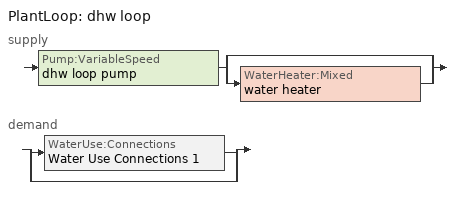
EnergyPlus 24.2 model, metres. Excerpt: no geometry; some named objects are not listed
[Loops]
PlantLoop 'dhw loop'
 supply: Pump:VariableSpeed 'dhw loop pump' > split
  | bypass
  | WaterHeater:Mixed 'water heater'
 demand: split
  | WaterUse:Connections 'Water Use Connections 1'
  | bypass
[ZoneHVAC:Baseboard:Convective:Electric]
electric baseboard: Availability Schedule=Always On Discrete; Heating Design Capacity {W}=13727.4; Efficiency=1
[Fan:SystemModel]
unit heater supply fan: Availability Schedule=Always On Discrete; Design Maximum Air Flow Rate {m3/s}=0.00141584; Speed Control Method=Discrete; Electric Power Minimum Flow Rate Fraction=0.2; Design Pressure Rise {Pa}=500; Motor Efficiency=1; Motor In Air Stream Fraction=1; Design Electric Power Consumption {W}=Autosize; Design Power Sizing Method=PowerPerFlow; Electric Power Per Unit Flow Rate {W/(m3/s)}=1e-06; Electric Power Per Unit Flow Rate Per Unit Pressure {W/((m3/s)-Pa)}=1.66667; Fan Total Efficiency=0.7; Motor Loss Radiative Fraction=0; Number of Speeds=1; Speed Flow Fraction 1=1; Speed Electric Power Fraction 1=1
[Coil:Heating:Fuel]
unit heater htg coil: Availability Schedule=Always On Discrete; Fuel Type=NaturalGas; Burner Efficiency=0.65; Nominal Capacity {W}=0.293071; On Cycle Parasitic Electric Load {W}=0; Off Cycle Parasitic Fuel Load {W}=0
[PlantLoop]
dhw loop: Fluid Type=Water; Plant Equipment Operation Scheme=dhw loop Operation Schemes; Maximum Loop Temperature {C}=100; Minimum Loop Temperature {C}=0; Maximum Loop Flow Rate {m3/s}=0.01; Minimum Loop Flow Rate {m3/s}=0; Plant Loop Volume {m3}=0.003; Load Distribution Scheme=Optimal; Plant Loop Demand Calculation Scheme=SingleSetpoint; Common Pipe Simulation=None
[Sizing:Plant]
dhw loop: Loop Type=Heating; Design Loop Exit Temperature {C}=56; Loop Design Temperature Difference {deltaC}=5.55556; Sizing Option=NonCoincident; Zone Timesteps in Averaging Window=1; Coincident Sizing Factor Mode=None
[Pump:VariableSpeed]
dhw loop pump: Design Maximum Flow Rate {m3/s}=0.01; Design Pump Head {Pa}=1; Design Power Consumption {W}=0; Motor Efficiency=0.85; Fraction of Motor Inefficiencies to Fluid Stream=0; Coefficient 1 of the Part Load Performance Curve=0; Coefficient 2 of the Part Load Performance Curve=1; Coefficient 3 of the Part Load Performance Curve=0; Coefficient 4 of the Part Load Performance Curve=0; Design Minimum Flow Rate {m3/s}=0; Pump Control Type=Intermittent; Skin Loss Radiative Fraction=0.5; Design Power Sizing Method=PowerPerFlowPerPressure; Design Electric Power per Unit Flow Rate {W/(m3/s)}=348701.1; Design Shaft Power per Unit Flow Rate per Unit Head {W/((m3/s)-Pa)}=1.28205; Design Minimum Flow Rate Fraction=0
[WaterHeater:Mixed]
water heater: Tank Volume {m3}=0.170344; Setpoint Temperature Schedule=water heater setpoint; Deadband Temperature Difference {deltaC}=2; Maximum Temperature Limit {C}=99; Heater Control Type=Cycle; Heater Maximum Capacity {W}=3499.85; Heater Minimum Capacity {W}=0; Heater Ignition Minimum Flow Rate {m3/s}=0; Heater Ignition Delay {s}=0; Heater Fuel Type=Electricity; Heater Thermal Efficiency=1; Off Cycle Parasitic Fuel Consumption Rate {W}=0; Off Cycle Parasitic Fuel Type=Electricity; Off Cycle Parasitic Heat Fraction to Tank=0; On Cycle Parasitic Fuel Consumption Rate {W}=0; On Cycle Parasitic Fuel Type=Electricity; On Cycle Parasitic Heat Fraction to Tank=0; Ambient Temperature Indicator=Zone; Ambient Temperature Zone=conditioned space; Off Cycle Loss Coefficient to Ambient Temperature {W/K}=2.90339; Off Cycle Loss Fraction to Zone=1; On Cycle Loss Coefficient to Ambient Temperature {W/K}=2.90339; On Cycle Loss Fraction to Zone=1; Use Side Effectiveness=1; Source Side Effectiveness=1; Use Side Design Flow Rate {m3/s}=Autosize; Source Side Design Flow Rate {m3/s}=Autosize; Indirect Water Heating Recovery Time {hr}=1.5; Source Side Flow Control Mode=IndirectHeatPrimarySetpoint
[WaterHeater:Sizing]
water heater: Design Mode=PeakDraw; Time Storage Can Meet Peak Draw {hr}=0.538503; Time for Tank Recovery {hr}=0; Nominal Tank Volume for Autosizing Plant Connections {m3}=1
[SetpointManager:Scheduled]
Setpoint Manager Scheduled 1: Control Variable=Temperature; Schedule=dhw temp
[WaterUse:Connections]
Water Use Connections 1: Drain Water Heat Exchanger Type=None; Drain Water Heat Exchanger Destination=Plant; Water Use Equipment Name 1=dhw fixtures; Water Use Equipment Name 2=dhw distribution waste; Water Use Equipment Name 3=clothes washer; Water Use Equipment Name 4=dishwasher
[WaterUse:Equipment]
Name | Peak Flow Rate {m3/s} | Flow Rate Fraction Schedule | Target Temperature Schedule
dhw fixtures | 4.50997e-06 | dhw fixtures schedule | mixed water temperature schedule
dhw distribution waste | 1.36723e-06 | dhw fixtures schedule | mixed water temperature schedule
clothes washer | 9.69919e-07 | clothes washer schedule
dishwasher | 2.90872e-07 | dishwasher schedule
[PlantEquipmentOperationSchemes]
dhw loop Operation Schemes: Control Scheme Object Type 1=PlantEquipmentOperation:HeatingLoad; Control Scheme Name 1=dhw loop Heating Operation Scheme; Control Scheme Schedule Name 1=Always On Discrete
[PlantEquipmentOperation:HeatingLoad]
dhw loop Heating Operation Scheme: Load Range Lower Limit 1 {W}=0; Load Range Upper Limit 1 {W}=1000000000; Range Equipment List Name 1=dhw loop Heating Equipment List
[PlantEquipmentList]
dhw loop Heating Equipment List: WaterHeater:Mixed, water heater
[EnergyManagementSystem:GlobalVariable]
infil_program_Qfan
infil_program_Qinf
natural_vent_program_Qnv
natural_vent_program_Qwhf
[EnergyManagementSystem:Sensor]
Name | Output:Variable or Output:Meter Index Key | Output:Variable or Output:Meter
airflow_gain | infil flow | Infiltration Sensible Heat Gain Energy
airflow_gain_1 | natural vent flow | Infiltration Sensible Heat Gain Energy
airflow_gain_2 | whole house fan flow | Infiltration Sensible Heat Gain Energy
airflow_loss | infil flow | Infiltration Sensible Heat Loss Energy
airflow_loss_1 | natural vent flow | Infiltration Sensible Heat Loss Energy
airflow_loss_2 | whole house fan flow | Infiltration Sensible Heat Loss Energy
clg_load_cond |  | Cooling:EnergyTransfer:Zone:CONDITIONED SPACE
clg_sp_s; clg_sp_s_1 | cooling setpoint | Schedule Value
clothes_dryer_exhaust_0_sch_s | clothes dryer exhaust 0 schedule | Schedule Value
cool_season | cooling season schedule | Schedule Value
dhw_loss | water heater | Water Heater Heat Loss Energy
dhw_rtf | water heater | Water Heater Runtime Fraction
htg_load_cond |  | Heating:EnergyTransfer:Zone:CONDITIONED SPACE
htg_sp_s; htg_sp_s_1 | heating setpoint | Schedule Value
ig_ee_conv | clothes dryer | Electric Equipment Convective Heating Energy
ig_ee_conv_1 | clothes washer | Electric Equipment Convective Heating Energy
ig_ee_conv_2 | cooking range | Electric Equipment Convective Heating Energy
ig_ee_conv_3 | dishwasher | Electric Equipment Convective Heating Energy
ig_ee_conv_4 | fridge | Electric Equipment Convective Heating Energy
ig_ee_conv_5 | misc plug loads | Electric Equipment Convective Heating Energy
ig_ee_conv_6 | whole house fan | Electric Equipment Convective Heating Energy
ig_ee_rad | clothes dryer | Electric Equipment Radiant Heating Energy
ig_ee_rad_1 | clothes washer | Electric Equipment Radiant Heating Energy
ig_ee_rad_2 | cooking range | Electric Equipment Radiant Heating Energy
ig_ee_rad_3 | dishwasher | Electric Equipment Radiant Heating Energy
ig_ee_rad_4 | fridge | Electric Equipment Radiant Heating Energy
ig_ee_rad_5 | misc plug loads | Electric Equipment Radiant Heating Energy
ig_ee_rad_6 | whole house fan | Electric Equipment Radiant Heating Energy
ig_lgt_conv | interior lighting | Lights Convective Heating Energy
ig_lgt_rad | interior lighting | Lights Radiant Heating Energy
ig_lgt_vis | interior lighting | Lights Visible Radiation Heating Energy
ig_oe_conv | clothes dryer 1 | Other Equipment Convective Heating Energy
ig_oe_conv_1 | cooking range 1 | Other Equipment Convective Heating Energy
ig_oe_conv_2 | general water use latent | Other Equipment Convective Heating Energy
ig_oe_conv_3 | general water use sensible | Other Equipment Convective Heating Energy
ig_oe_conv_4 | water heater energy adjustment1 | Other Equipment Convective Heating Energy
ig_oe_rad | clothes dryer 1 | Other Equipment Radiant Heating Energy
ig_oe_rad_1 | cooking range 1 | Other Equipment Radiant Heating Energy
ig_oe_rad_2 | general water use latent | Other Equipment Radiant Heating Energy
ig_oe_rad_3 | general water use sensible | Other Equipment Radiant Heating Energy
ig_oe_rad_4 | water heater energy adjustment1 | Other Equipment Radiant Heating Energy
ig_ppl_conv | occupants | People Convective Heating Energy
ig_ppl_rad | occupants | People Radiant Heating Energy
im_conv | furniture mass conditioned space 1 | Surface Inside Face Convection Heat Gain Energy
im_conv_1 | partition wall mass | Surface Inside Face Convection Heat Gain Energy
im_ig | furniture mass conditioned space 1 | Surface Inside Face Internal Gains Radiation Heat Gain Energy
im_ig_1 | partition wall mass | Surface Inside Face Internal Gains Radiation Heat Gain Energy
im_lgt | furniture mass conditioned space 1 | Surface Inside Face Lights Radiation Heat Gain Energy
im_lgt_1 | partition wall mass | Surface Inside Face Lights Radiation Heat Gain Energy
im_sol | furniture mass conditioned space 1 | Surface Inside Face Solar Radiation Heat Gain Energy
im_sol_1 | partition wall mass | Surface Inside Face Solar Radiation Heat Gain Energy
im_surf | furniture mass conditioned space 1 | Surface Inside Face Net Surface Thermal Radiation Heat Gain Energy
im_surf_1 | partition wall mass | Surface Inside Face Net Surface Thermal Radiation Heat Gain Energy
mech_vent_bath_fan_0_sch_s | mech vent bath fan 0 schedule | Schedule Value
mech_vent_bath_fan_1_sch_s | mech vent bath fan 1 schedule | Schedule Value
mech_vent_range_fan_0_sch_s | mech vent range fan 0 schedule | Schedule Value
mv_conv | mech vent bath fan 0 | Electric Equipment Convective Heating Energy
mv_conv_1 | mech vent bath fan 1 | Electric Equipment Convective Heating Energy
mv_conv_2 | mech vent house fan | Electric Equipment Convective Heating Energy
mv_conv_3 | mech vent house fan cfis | Electric Equipment Convective Heating Energy
mv_conv_4 | mech vent range fan 0 | Electric Equipment Convective Heating Energy
mv_conv_5 | mech vent house fan latent load | Other Equipment Convective Heating Energy
mv_conv_6 | mech vent house fan sensible load | Other Equipment Convective Heating Energy
mv_rad | mech vent bath fan 0 | Electric Equipment Radiant Heating Energy
mv_rad_1 | mech vent bath fan 1 | Electric Equipment Radiant Heating Energy
mv_rad_2 | mech vent house fan | Electric Equipment Radiant Heating Energy
mv_rad_3 | mech vent house fan cfis | Electric Equipment Radiant Heating Energy
mv_rad_4 | mech vent range fan 0 | Electric Equipment Radiant Heating Energy
mv_rad_5 | mech vent house fan latent load | Other Equipment Radiant Heating Energy
mv_rad_6 | mech vent house fan sensible load | Other Equipment Radiant Heating Energy
natural_vent_s | natural vent schedule | Schedule Value
out_pb_s |  | Site Outdoor Air Barometric Pressure
out_wt_s |  | Site Outdoor Air Humidity Ratio
site_vw_s |  | Site Wind Speed
ss_back_out | Window1 | Surface Window Shortwave from Zone Back Out Window Heat Transfer Rate
ss_back_out_1 | Window10 | Surface Window Shortwave from Zone Back Out Window Heat Transfer Rate
ss_back_out_10 | Window2 | Surface Window Shortwave from Zone Back Out Window Heat Transfer Rate
ss_back_out_11 | Window20 | Surface Window Shortwave from Zone Back Out Window Heat Transfer Rate
ss_back_out_12 | Window22 | Surface Window Shortwave from Zone Back Out Window Heat Transfer Rate
ss_back_out_13 | Window23 | Surface Window Shortwave from Zone Back Out Window Heat Transfer Rate
ss_back_out_14 | Window24 | Surface Window Shortwave from Zone Back Out Window Heat Transfer Rate
ss_back_out_15 | Window3 | Surface Window Shortwave from Zone Back Out Window Heat Transfer Rate
ss_back_out_16 | Window4 | Surface Window Shortwave from Zone Back Out Window Heat Transfer Rate
ss_back_out_17 | Window5 | Surface Window Shortwave from Zone Back Out Window Heat Transfer Rate
ss_back_out_18 | Window7 | Surface Window Shortwave from Zone Back Out Window Heat Transfer Rate
ss_back_out_19 | Window8 | Surface Window Shortwave from Zone Back Out Window Heat Transfer Rate
ss_back_out_2 | Window11 | Surface Window Shortwave from Zone Back Out Window Heat Transfer Rate
ss_back_out_20 | Window9 | Surface Window Shortwave from Zone Back Out Window Heat Transfer Rate
ss_back_out_3 | Window12 | Surface Window Shortwave from Zone Back Out Window Heat Transfer Rate
ss_back_out_4 | Window14 | Surface Window Shortwave from Zone Back Out Window Heat Transfer Rate
ss_back_out_5 | Window15 | Surface Window Shortwave from Zone Back Out Window Heat Transfer Rate
ss_back_out_6 | Window16 | Surface Window Shortwave from Zone Back Out Window Heat Transfer Rate
ss_back_out_7 | Window17 | Surface Window Shortwave from Zone Back Out Window Heat Transfer Rate
ss_back_out_8 | Window18 | Surface Window Shortwave from Zone Back Out Window Heat Transfer Rate
ss_back_out_9 | Window19 | Surface Window Shortwave from Zone Back Out Window Heat Transfer Rate
ss_conv | Door1 | Surface Inside Face Convection Heat Gain Energy
ss_conv_1 | Door2 | Surface Inside Face Convection Heat Gain Energy
ss_conv_10 | Window18 | Surface Inside Face Convection Heat Gain Energy
ss_conv_11 | Window19 | Surface Inside Face Convection Heat Gain Energy
ss_conv_12 | Window2 | Surface Inside Face Convection Heat Gain Energy
ss_conv_13 | Window20 | Surface Inside Face Convection Heat Gain Energy
ss_conv_14 | Window22 | Surface Inside Face Convection Heat Gain Energy
ss_conv_15 | Window23 | Surface Inside Face Convection Heat Gain Energy
ss_conv_16 | Window24 | Surface Inside Face Convection Heat Gain Energy
ss_conv_17 | Window3 | Surface Inside Face Convection Heat Gain Energy
ss_conv_18 | Window4 | Surface Inside Face Convection Heat Gain Energy
ss_conv_19 | Window5 | Surface Inside Face Convection Heat Gain Energy
ss_conv_2 | Window1 | Surface Inside Face Convection Heat Gain Energy
ss_conv_20 | Window7 | Surface Inside Face Convection Heat Gain Energy
ss_conv_21 | Window8 | Surface Inside Face Convection Heat Gain Energy
ss_conv_22 | Window9 | Surface Inside Face Convection Heat Gain Energy
ss_conv_3 | Window10 | Surface Inside Face Convection Heat Gain Energy
ss_conv_4 | Window11 | Surface Inside Face Convection Heat Gain Energy
ss_conv_5 | Window12 | Surface Inside Face Convection Heat Gain Energy
ss_conv_6 | Window14 | Surface Inside Face Convection Heat Gain Energy
ss_conv_7 | Window15 | Surface Inside Face Convection Heat Gain Energy
ss_conv_8 | Window16 | Surface Inside Face Convection Heat Gain Energy
ss_conv_9 | Window17 | Surface Inside Face Convection Heat Gain Energy
ss_ig | Door1 | Surface Inside Face Internal Gains Radiation Heat Gain Energy
ss_ig_1 | Door2 | Surface Inside Face Internal Gains Radiation Heat Gain Energy
ss_ig_10 | Window18 | Surface Inside Face Internal Gains Radiation Heat Gain Energy
ss_ig_11 | Window19 | Surface Inside Face Internal Gains Radiation Heat Gain Energy
ss_ig_12 | Window2 | Surface Inside Face Internal Gains Radiation Heat Gain Energy
ss_ig_13 | Window20 | Surface Inside Face Internal Gains Radiation Heat Gain Energy
ss_ig_14 | Window22 | Surface Inside Face Internal Gains Radiation Heat Gain Energy
ss_ig_15 | Window23 | Surface Inside Face Internal Gains Radiation Heat Gain Energy
ss_ig_16 | Window24 | Surface Inside Face Internal Gains Radiation Heat Gain Energy
ss_ig_17 | Window3 | Surface Inside Face Internal Gains Radiation Heat Gain Energy
ss_ig_18 | Window4 | Surface Inside Face Internal Gains Radiation Heat Gain Energy
ss_ig_19 | Window5 | Surface Inside Face Internal Gains Radiation Heat Gain Energy
ss_ig_2 | Window1 | Surface Inside Face Internal Gains Radiation Heat Gain Energy
ss_ig_20 | Window7 | Surface Inside Face Internal Gains Radiation Heat Gain Energy
ss_ig_21 | Window8 | Surface Inside Face Internal Gains Radiation Heat Gain Energy
ss_ig_22 | Window9 | Surface Inside Face Internal Gains Radiation Heat Gain Energy
ss_ig_3 | Window10 | Surface Inside Face Internal Gains Radiation Heat Gain Energy
ss_ig_4 | Window11 | Surface Inside Face Internal Gains Radiation Heat Gain Energy
ss_ig_5 | Window12 | Surface Inside Face Internal Gains Radiation Heat Gain Energy
ss_ig_6 | Window14 | Surface Inside Face Internal Gains Radiation Heat Gain Energy
ss_ig_7 | Window15 | Surface Inside Face Internal Gains Radiation Heat Gain Energy
ss_ig_8 | Window16 | Surface Inside Face Internal Gains Radiation Heat Gain Energy
ss_ig_9 | Window17 | Surface Inside Face Internal Gains Radiation Heat Gain Energy
ss_lgt | Door1 | Surface Inside Face Lights Radiation Heat Gain Energy
ss_lgt_1 | Door2 | Surface Inside Face Lights Radiation Heat Gain Energy
ss_sol | Door1 | Surface Inside Face Solar Radiation Heat Gain Energy
ss_sol_1 | Door2 | Surface Inside Face Solar Radiation Heat Gain Energy
ss_surf | Door1 | Surface Inside Face Net Surface Thermal Radiation Heat Gain Energy
ss_surf_1 | Door2 | Surface Inside Face Net Surface Thermal Radiation Heat Gain Energy
ss_surf_10 | Window18 | Surface Inside Face Net Surface Thermal Radiation Heat Gain Energy
ss_surf_11 | Window19 | Surface Inside Face Net Surface Thermal Radiation Heat Gain Energy
ss_surf_12 | Window2 | Surface Inside Face Net Surface Thermal Radiation Heat Gain Energy
ss_surf_13 | Window20 | Surface Inside Face Net Surface Thermal Radiation Heat Gain Energy
ss_surf_14 | Window22 | Surface Inside Face Net Surface Thermal Radiation Heat Gain Energy
ss_surf_15 | Window23 | Surface Inside Face Net Surface Thermal Radiation Heat Gain Energy
ss_surf_16 | Window24 | Surface Inside Face Net Surface Thermal Radiation Heat Gain Energy
ss_surf_17 | Window3 | Surface Inside Face Net Surface Thermal Radiation Heat Gain Energy
ss_surf_18 | Window4 | Surface Inside Face Net Surface Thermal Radiation Heat Gain Energy
ss_surf_19 | Window5 | Surface Inside Face Net Surface Thermal Radiation Heat Gain Energy
ss_surf_2 | Window1 | Surface Inside Face Net Surface Thermal Radiation Heat Gain Energy
ss_surf_20 | Window7 | Surface Inside Face Net Surface Thermal Radiation Heat Gain Energy
ss_surf_21 | Window8 | Surface Inside Face Net Surface Thermal Radiation Heat Gain Energy
ss_surf_22 | Window9 | Surface Inside Face Net Surface Thermal Radiation Heat Gain Energy
ss_surf_3 | Window10 | Surface Inside Face Net Surface Thermal Radiation Heat Gain Energy
ss_surf_4 | Window11 | Surface Inside Face Net Surface Thermal Radiation Heat Gain Energy
ss_surf_5 | Window12 | Surface Inside Face Net Surface Thermal Radiation Heat Gain Energy
ss_surf_6 | Window14 | Surface Inside Face Net Surface Thermal Radiation Heat Gain Energy
ss_surf_7 | Window15 | Surface Inside Face Net Surface Thermal Radiation Heat Gain Energy
ss_surf_8 | Window16 | Surface Inside Face Net Surface Thermal Radiation Heat Gain Energy
ss_surf_9 | Window17 | Surface Inside Face Net Surface Thermal Radiation Heat Gain Energy
ss_trans_in | Window1 | Surface Window Transmitted Solar Radiation Rate
ss_trans_in_1 | Window10 | Surface Window Transmitted Solar Radiation Rate
ss_trans_in_10 | Window2 | Surface Window Transmitted Solar Radiation Rate
ss_trans_in_11 | Window20 | Surface Window Transmitted Solar Radiation Rate
ss_trans_in_12 | Window22 | Surface Window Transmitted Solar Radiation Rate
ss_trans_in_13 | Window23 | Surface Window Transmitted Solar Radiation Rate
ss_trans_in_14 | Window24 | Surface Window Transmitted Solar Radiation Rate
ss_trans_in_15 | Window3 | Surface Window Transmitted Solar Radiation Rate
ss_trans_in_16 | Window4 | Surface Window Transmitted Solar Radiation Rate
ss_trans_in_17 | Window5 | Surface Window Transmitted Solar Radiation Rate
ss_trans_in_18 | Window7 | Surface Window Transmitted Solar Radiation Rate
ss_trans_in_19 | Window8 | Surface Window Transmitted Solar Radiation Rate
ss_trans_in_2 | Window11 | Surface Window Transmitted Solar Radiation Rate
ss_trans_in_20 | Window9 | Surface Window Transmitted Solar Radiation Rate
ss_trans_in_3 | Window12 | Surface Window Transmitted Solar Radiation Rate
ss_trans_in_4 | Window14 | Surface Window Transmitted Solar Radiation Rate
ss_trans_in_5 | Window15 | Surface Window Transmitted Solar Radiation Rate
ss_trans_in_6 | Window16 | Surface Window Transmitted Solar Radiation Rate
ss_trans_in_7 | Window17 | Surface Window Transmitted Solar Radiation Rate
ss_trans_in_8 | Window18 | Surface Window Transmitted Solar Radiation Rate
ss_trans_in_9 | Window19 | Surface Window Transmitted Solar Radiation Rate
ss_trans_out | Window1 | Surface Inside Face Initial Transmitted Diffuse Transmitted Out Window Solar Radiation Rate
ss_trans_out_1 | Window10 | Surface Inside Face Initial Transmitted Diffuse Transmitted Out Window Solar Radiation Rate
ss_trans_out_10 | Window2 | Surface Inside Face Initial Transmitted Diffuse Transmitted Out Window Solar Radiation Rate
ss_trans_out_11 | Window20 | Surface Inside Face Initial Transmitted Diffuse Transmitted Out Window Solar Radiation Rate
ss_trans_out_12 | Window22 | Surface Inside Face Initial Transmitted Diffuse Transmitted Out Window Solar Radiation Rate
ss_trans_out_13 | Window23 | Surface Inside Face Initial Transmitted Diffuse Transmitted Out Window Solar Radiation Rate
ss_trans_out_14 | Window24 | Surface Inside Face Initial Transmitted Diffuse Transmitted Out Window Solar Radiation Rate
ss_trans_out_15 | Window3 | Surface Inside Face Initial Transmitted Diffuse Transmitted Out Window Solar Radiation Rate
ss_trans_out_16 | Window4 | Surface Inside Face Initial Transmitted Diffuse Transmitted Out Window Solar Radiation Rate
ss_trans_out_17 | Window5 | Surface Inside Face Initial Transmitted Diffuse Transmitted Out Window Solar Radiation Rate
ss_trans_out_18 | Window7 | Surface Inside Face Initial Transmitted Diffuse Transmitted Out Window Solar Radiation Rate
ss_trans_out_19 | Window8 | Surface Inside Face Initial Transmitted Diffuse Transmitted Out Window Solar Radiation Rate
ss_trans_out_2 | Window11 | Surface Inside Face Initial Transmitted Diffuse Transmitted Out Window Solar Radiation Rate
ss_trans_out_20 | Window9 | Surface Inside Face Initial Transmitted Diffuse Transmitted Out Window Solar Radiation Rate
ss_trans_out_3 | Window12 | Surface Inside Face Initial Transmitted Diffuse Transmitted Out Window Solar Radiation Rate
ss_trans_out_4 | Window14 | Surface Inside Face Initial Transmitted Diffuse Transmitted Out Window Solar Radiation Rate
ss_trans_out_5 | Window15 | Surface Inside Face Initial Transmitted Diffuse Transmitted Out Window Solar Radiation Rate
ss_trans_out_6 | Window16 | Surface Inside Face Initial Transmitted Diffuse Transmitted Out Window Solar Radiation Rate
ss_trans_out_7 | Window17 | Surface Inside Face Initial Transmitted Diffuse Transmitted Out Window Solar Radiation Rate
ss_trans_out_8 | Window18 | Surface Inside Face Initial Transmitted Diffuse Transmitted Out Window Solar Radiation Rate
ss_trans_out_9 | Window19 | Surface Inside Face Initial Transmitted Diffuse Transmitted Out Window Solar Radiation Rate
s_conv | Floor1 | Surface Inside Face Convection Heat Gain Energy
s_conv_1 | Floor2 | Surface Inside Face Convection Heat Gain Energy
s_conv_10 | RimJoist1:90 | Surface Inside Face Convection Heat Gain Energy
s_conv_11 | RimJoist2:0 | Surface Inside Face Convection Heat Gain Energy
s_conv_12 | RimJoist2:180 | Surface Inside Face Convection Heat Gain Energy
s_conv_13 | RimJoist2:270 | Surface Inside Face Convection Heat Gain Energy
s_conv_14 | RimJoist2:90 | Surface Inside Face Convection Heat Gain Energy
s_conv_15 | RimJoist3:0 | Surface Inside Face Convection Heat Gain Energy
s_conv_16 | RimJoist3:180 | Surface Inside Face Convection Heat Gain Energy
s_conv_17 | RimJoist3:270 | Surface Inside Face Convection Heat Gain Energy
s_conv_18 | RimJoist3:90 | Surface Inside Face Convection Heat Gain Energy
s_conv_19 | Roof1 | Surface Inside Face Convection Heat Gain Energy
s_conv_2 | FoundationWall1 | Surface Inside Face Convection Heat Gain Energy
s_conv_20 | Roof2:0 | Surface Inside Face Convection Heat Gain Energy
s_conv_21 | Roof2:180 | Surface Inside Face Convection Heat Gain Energy
s_conv_22 | Roof2:270 | Surface Inside Face Convection Heat Gain Energy
s_conv_23 | Roof2:90 | Surface Inside Face Convection Heat Gain Energy
s_conv_24 | Slab1 | Surface Inside Face Convection Heat Gain Energy
s_conv_25 | Slab1 1 | Surface Inside Face Convection Heat Gain Energy
s_conv_26 | Slab3 | Surface Inside Face Convection Heat Gain Energy
s_conv_27 | Wall10:0 | Surface Inside Face Convection Heat Gain Energy
s_conv_28 | Wall10:180 | Surface Inside Face Convection Heat Gain Energy
s_conv_29 | Wall10:270 | Surface Inside Face Convection Heat Gain Energy
s_conv_3 | FoundationWall2 | Surface Inside Face Convection Heat Gain Energy
s_conv_30 | Wall10:90 | Surface Inside Face Convection Heat Gain Energy
s_conv_31 | Wall11:0 | Surface Inside Face Convection Heat Gain Energy
s_conv_32 | Wall11:180 | Surface Inside Face Convection Heat Gain Energy
s_conv_33 | Wall11:270 | Surface Inside Face Convection Heat Gain Energy
s_conv_34 | Wall11:90 | Surface Inside Face Convection Heat Gain Energy
s_conv_35 | Wall12:0 | Surface Inside Face Convection Heat Gain Energy
s_conv_36 | Wall12:180 | Surface Inside Face Convection Heat Gain Energy
s_conv_37 | Wall12:270 | Surface Inside Face Convection Heat Gain Energy
s_conv_38 | Wall12:90 | Surface Inside Face Convection Heat Gain Energy
s_conv_39 | Wall1:0 | Surface Inside Face Convection Heat Gain Energy
s_conv_4 | FoundationWall3 | Surface Inside Face Convection Heat Gain Energy
s_conv_40 | Wall1:180 | Surface Inside Face Convection Heat Gain Energy
s_conv_41 | Wall1:270 | Surface Inside Face Convection Heat Gain Energy
s_conv_42 | Wall1:90 | Surface Inside Face Convection Heat Gain Energy
s_conv_43 | Wall2:0 | Surface Inside Face Convection Heat Gain Energy
s_conv_44 | Wall2:180 | Surface Inside Face Convection Heat Gain Energy
s_conv_45 | Wall2:270 | Surface Inside Face Convection Heat Gain Energy
s_conv_46 | Wall2:90 | Surface Inside Face Convection Heat Gain Energy
s_conv_47 | Wall3:0 | Surface Inside Face Convection Heat Gain Energy
s_conv_48 | Wall3:180 | Surface Inside Face Convection Heat Gain Energy
s_conv_49 | Wall3:270 | Surface Inside Face Convection Heat Gain Energy
s_conv_5 | inferred conditioned ceiling | Surface Inside Face Convection Heat Gain Energy
s_conv_50 | Wall3:90 | Surface Inside Face Convection Heat Gain Energy
s_conv_51 | Wall4:0 | Surface Inside Face Convection Heat Gain Energy
s_conv_52 | Wall4:180 | Surface Inside Face Convection Heat Gain Energy
s_conv_53 | Wall4:270 | Surface Inside Face Convection Heat Gain Energy
s_conv_54 | Wall4:90 | Surface Inside Face Convection Heat Gain Energy
s_conv_55 | Wall5:0 | Surface Inside Face Convection Heat Gain Energy
s_conv_56 | Wall5:180 | Surface Inside Face Convection Heat Gain Energy
s_conv_57 | Wall5:270 | Surface Inside Face Convection Heat Gain Energy
s_conv_58 | Wall5:90 | Surface Inside Face Convection Heat Gain Energy
s_conv_59 | Wall6:0 | Surface Inside Face Convection Heat Gain Energy
s_conv_6 | inferred conditioned floor | Surface Inside Face Convection Heat Gain Energy
s_conv_60 | Wall6:180 | Surface Inside Face Convection Heat Gain Energy
s_conv_61 | Wall6:270 | Surface Inside Face Convection Heat Gain Energy
s_conv_62 | Wall6:90 | Surface Inside Face Convection Heat Gain Energy
s_conv_63 | Wall7:0 | Surface Inside Face Convection Heat Gain Energy
s_conv_64 | Wall7:180 | Surface Inside Face Convection Heat Gain Energy
s_conv_65 | Wall7:270 | Surface Inside Face Convection Heat Gain Energy
s_conv_66 | Wall7:90 | Surface Inside Face Convection Heat Gain Energy
s_conv_67 | Wall8:0 | Surface Inside Face Convection Heat Gain Energy
s_conv_68 | Wall8:180 | Surface Inside Face Convection Heat Gain Energy
s_conv_69 | Wall8:270 | Surface Inside Face Convection Heat Gain Energy
s_conv_7 | RimJoist1:0 | Surface Inside Face Convection Heat Gain Energy
s_conv_70 | Wall8:90 | Surface Inside Face Convection Heat Gain Energy
s_conv_71 | Wall9:0 | Surface Inside Face Convection Heat Gain Energy
s_conv_72 | Wall9:180 | Surface Inside Face Convection Heat Gain Energy
s_conv_73 | Wall9:270 | Surface Inside Face Convection Heat Gain Energy
s_conv_74 | Wall9:90 | Surface Inside Face Convection Heat Gain Energy
s_conv_8 | RimJoist1:180 | Surface Inside Face Convection Heat Gain Energy
s_conv_9 | RimJoist1:270 | Surface Inside Face Convection Heat Gain Energy
s_ig | Floor1 | Surface Inside Face Internal Gains Radiation Heat Gain Energy
s_ig_1 | Floor2 | Surface Inside Face Internal Gains Radiation Heat Gain Energy
s_ig_10 | RimJoist1:90 | Surface Inside Face Internal Gains Radiation Heat Gain Energy
s_ig_11 | RimJoist2:0 | Surface Inside Face Internal Gains Radiation Heat Gain Energy
s_ig_12 | RimJoist2:180 | Surface Inside Face Internal Gains Radiation Heat Gain Energy
s_ig_13 | RimJoist2:270 | Surface Inside Face Internal Gains Radiation Heat Gain Energy
s_ig_14 | RimJoist2:90 | Surface Inside Face Internal Gains Radiation Heat Gain Energy
s_ig_15 | RimJoist3:0 | Surface Inside Face Internal Gains Radiation Heat Gain Energy
s_ig_16 | RimJoist3:180 | Surface Inside Face Internal Gains Radiation Heat Gain Energy
s_ig_17 | RimJoist3:270 | Surface Inside Face Internal Gains Radiation Heat Gain Energy
s_ig_18 | RimJoist3:90 | Surface Inside Face Internal Gains Radiation Heat Gain Energy
s_ig_19 | Roof1 | Surface Inside Face Internal Gains Radiation Heat Gain Energy
s_ig_2 | FoundationWall1 | Surface Inside Face Internal Gains Radiation Heat Gain Energy
s_ig_20 | Roof2:0 | Surface Inside Face Internal Gains Radiation Heat Gain Energy
s_ig_21 | Roof2:180 | Surface Inside Face Internal Gains Radiation Heat Gain Energy
s_ig_22 | Roof2:270 | Surface Inside Face Internal Gains Radiation Heat Gain Energy
s_ig_23 | Roof2:90 | Surface Inside Face Internal Gains Radiation Heat Gain Energy
s_ig_24 | Slab1 | Surface Inside Face Internal Gains Radiation Heat Gain Energy
s_ig_25 | Slab1 1 | Surface Inside Face Internal Gains Radiation Heat Gain Energy
s_ig_26 | Slab3 | Surface Inside Face Internal Gains Radiation Heat Gain Energy
s_ig_27 | Wall10:0 | Surface Inside Face Internal Gains Radiation Heat Gain Energy
s_ig_28 | Wall10:180 | Surface Inside Face Internal Gains Radiation Heat Gain Energy
s_ig_29 | Wall10:270 | Surface Inside Face Internal Gains Radiation Heat Gain Energy
s_ig_3 | FoundationWall2 | Surface Inside Face Internal Gains Radiation Heat Gain Energy
s_ig_30 | Wall10:90 | Surface Inside Face Internal Gains Radiation Heat Gain Energy
s_ig_31 | Wall11:0 | Surface Inside Face Internal Gains Radiation Heat Gain Energy
s_ig_32 | Wall11:180 | Surface Inside Face Internal Gains Radiation Heat Gain Energy
s_ig_33 | Wall11:270 | Surface Inside Face Internal Gains Radiation Heat Gain Energy
s_ig_34 | Wall11:90 | Surface Inside Face Internal Gains Radiation Heat Gain Energy
s_ig_35 | Wall12:0 | Surface Inside Face Internal Gains Radiation Heat Gain Energy
s_ig_36 | Wall12:180 | Surface Inside Face Internal Gains Radiation Heat Gain Energy
s_ig_37 | Wall12:270 | Surface Inside Face Internal Gains Radiation Heat Gain Energy
s_ig_38 | Wall12:90 | Surface Inside Face Internal Gains Radiation Heat Gain Energy
s_ig_39 | Wall1:0 | Surface Inside Face Internal Gains Radiation Heat Gain Energy
s_ig_4 | FoundationWall3 | Surface Inside Face Internal Gains Radiation Heat Gain Energy
s_ig_40 | Wall1:180 | Surface Inside Face Internal Gains Radiation Heat Gain Energy
s_ig_41 | Wall1:270 | Surface Inside Face Internal Gains Radiation Heat Gain Energy
s_ig_42 | Wall1:90 | Surface Inside Face Internal Gains Radiation Heat Gain Energy
s_ig_43 | Wall2:0 | Surface Inside Face Internal Gains Radiation Heat Gain Energy
s_ig_44 | Wall2:180 | Surface Inside Face Internal Gains Radiation Heat Gain Energy
s_ig_45 | Wall2:270 | Surface Inside Face Internal Gains Radiation Heat Gain Energy
s_ig_46 | Wall2:90 | Surface Inside Face Internal Gains Radiation Heat Gain Energy
s_ig_47 | Wall3:0 | Surface Inside Face Internal Gains Radiation Heat Gain Energy
s_ig_48 | Wall3:180 | Surface Inside Face Internal Gains Radiation Heat Gain Energy
s_ig_49 | Wall3:270 | Surface Inside Face Internal Gains Radiation Heat Gain Energy
s_ig_5 | inferred conditioned ceiling | Surface Inside Face Internal Gains Radiation Heat Gain Energy
s_ig_50 | Wall3:90 | Surface Inside Face Internal Gains Radiation Heat Gain Energy
s_ig_51 | Wall4:0 | Surface Inside Face Internal Gains Radiation Heat Gain Energy
s_ig_52 | Wall4:180 | Surface Inside Face Internal Gains Radiation Heat Gain Energy
s_ig_53 | Wall4:270 | Surface Inside Face Internal Gains Radiation Heat Gain Energy
s_ig_54 | Wall4:90 | Surface Inside Face Internal Gains Radiation Heat Gain Energy
s_ig_55 | Wall5:0 | Surface Inside Face Internal Gains Radiation Heat Gain Energy
s_ig_56 | Wall5:180 | Surface Inside Face Internal Gains Radiation Heat Gain Energy
s_ig_57 | Wall5:270 | Surface Inside Face Internal Gains Radiation Heat Gain Energy
s_ig_58 | Wall5:90 | Surface Inside Face Internal Gains Radiation Heat Gain Energy
s_ig_59 | Wall6:0 | Surface Inside Face Internal Gains Radiation Heat Gain Energy
s_ig_6 | inferred conditioned floor | Surface Inside Face Internal Gains Radiation Heat Gain Energy
s_ig_60 | Wall6:180 | Surface Inside Face Internal Gains Radiation Heat Gain Energy
s_ig_61 | Wall6:270 | Surface Inside Face Internal Gains Radiation Heat Gain Energy
s_ig_62 | Wall6:90 | Surface Inside Face Internal Gains Radiation Heat Gain Energy
s_ig_63 | Wall7:0 | Surface Inside Face Internal Gains Radiation Heat Gain Energy
s_ig_64 | Wall7:180 | Surface Inside Face Internal Gains Radiation Heat Gain Energy
s_ig_65 | Wall7:270 | Surface Inside Face Internal Gains Radiation Heat Gain Energy
s_ig_66 | Wall7:90 | Surface Inside Face Internal Gains Radiation Heat Gain Energy
s_ig_67 | Wall8:0 | Surface Inside Face Internal Gains Radiation Heat Gain Energy
s_ig_68 | Wall8:180 | Surface Inside Face Internal Gains Radiation Heat Gain Energy
s_ig_69 | Wall8:270 | Surface Inside Face Internal Gains Radiation Heat Gain Energy
s_ig_7 | RimJoist1:0 | Surface Inside Face Internal Gains Radiation Heat Gain Energy
s_ig_70 | Wall8:90 | Surface Inside Face Internal Gains Radiation Heat Gain Energy
s_ig_71 | Wall9:0 | Surface Inside Face Internal Gains Radiation Heat Gain Energy
s_ig_72 | Wall9:180 | Surface Inside Face Internal Gains Radiation Heat Gain Energy
s_ig_73 | Wall9:270 | Surface Inside Face Internal Gains Radiation Heat Gain Energy
s_ig_74 | Wall9:90 | Surface Inside Face Internal Gains Radiation Heat Gain Energy
s_ig_8 | RimJoist1:180 | Surface Inside Face Internal Gains Radiation Heat Gain Energy
s_ig_9 | RimJoist1:270 | Surface Inside Face Internal Gains Radiation Heat Gain Energy
s_lgt | Floor1 | Surface Inside Face Lights Radiation Heat Gain Energy
s_lgt_1 | Floor2 | Surface Inside Face Lights Radiation Heat Gain Energy
s_lgt_10 | RimJoist1:90 | Surface Inside Face Lights Radiation Heat Gain Energy
s_lgt_11 | RimJoist2:0 | Surface Inside Face Lights Radiation Heat Gain Energy
s_lgt_12 | RimJoist2:180 | Surface Inside Face Lights Radiation Heat Gain Energy
s_lgt_13 | RimJoist2:270 | Surface Inside Face Lights Radiation Heat Gain Energy
s_lgt_14 | RimJoist2:90 | Surface Inside Face Lights Radiation Heat Gain Energy
s_lgt_15 | RimJoist3:0 | Surface Inside Face Lights Radiation Heat Gain Energy
s_lgt_16 | RimJoist3:180 | Surface Inside Face Lights Radiation Heat Gain Energy
s_lgt_17 | RimJoist3:270 | Surface Inside Face Lights Radiation Heat Gain Energy
s_lgt_18 | RimJoist3:90 | Surface Inside Face Lights Radiation Heat Gain Energy
s_lgt_19 | Roof1 | Surface Inside Face Lights Radiation Heat Gain Energy
s_lgt_2 | FoundationWall1 | Surface Inside Face Lights Radiation Heat Gain Energy
s_lgt_20 | Roof2:0 | Surface Inside Face Lights Radiation Heat Gain Energy
s_lgt_21 | Roof2:180 | Surface Inside Face Lights Radiation Heat Gain Energy
s_lgt_22 | Roof2:270 | Surface Inside Face Lights Radiation Heat Gain Energy
s_lgt_23 | Roof2:90 | Surface Inside Face Lights Radiation Heat Gain Energy
s_lgt_24 | Slab1 | Surface Inside Face Lights Radiation Heat Gain Energy
s_lgt_25 | Slab1 1 | Surface Inside Face Lights Radiation Heat Gain Energy
s_lgt_26 | Slab3 | Surface Inside Face Lights Radiation Heat Gain Energy
s_lgt_27 | Wall10:0 | Surface Inside Face Lights Radiation Heat Gain Energy
s_lgt_28 | Wall10:180 | Surface Inside Face Lights Radiation Heat Gain Energy
s_lgt_29 | Wall10:270 | Surface Inside Face Lights Radiation Heat Gain Energy
s_lgt_3 | FoundationWall2 | Surface Inside Face Lights Radiation Heat Gain Energy
s_lgt_30 | Wall10:90 | Surface Inside Face Lights Radiation Heat Gain Energy
s_lgt_31 | Wall11:0 | Surface Inside Face Lights Radiation Heat Gain Energy
s_lgt_32 | Wall11:180 | Surface Inside Face Lights Radiation Heat Gain Energy
s_lgt_33 | Wall11:270 | Surface Inside Face Lights Radiation Heat Gain Energy
s_lgt_34 | Wall11:90 | Surface Inside Face Lights Radiation Heat Gain Energy
s_lgt_35 | Wall12:0 | Surface Inside Face Lights Radiation Heat Gain Energy
s_lgt_36 | Wall12:180 | Surface Inside Face Lights Radiation Heat Gain Energy
s_lgt_37 | Wall12:270 | Surface Inside Face Lights Radiation Heat Gain Energy
s_lgt_38 | Wall12:90 | Surface Inside Face Lights Radiation Heat Gain Energy
s_lgt_39 | Wall1:0 | Surface Inside Face Lights Radiation Heat Gain Energy
s_lgt_4 | FoundationWall3 | Surface Inside Face Lights Radiation Heat Gain Energy
s_lgt_40 | Wall1:180 | Surface Inside Face Lights Radiation Heat Gain Energy
s_lgt_41 | Wall1:270 | Surface Inside Face Lights Radiation Heat Gain Energy
s_lgt_42 | Wall1:90 | Surface Inside Face Lights Radiation Heat Gain Energy
s_lgt_43 | Wall2:0 | Surface Inside Face Lights Radiation Heat Gain Energy
s_lgt_44 | Wall2:180 | Surface Inside Face Lights Radiation Heat Gain Energy
s_lgt_45 | Wall2:270 | Surface Inside Face Lights Radiation Heat Gain Energy
s_lgt_46 | Wall2:90 | Surface Inside Face Lights Radiation Heat Gain Energy
s_lgt_47 | Wall3:0 | Surface Inside Face Lights Radiation Heat Gain Energy
s_lgt_48 | Wall3:180 | Surface Inside Face Lights Radiation Heat Gain Energy
s_lgt_49 | Wall3:270 | Surface Inside Face Lights Radiation Heat Gain Energy
s_lgt_5 | inferred conditioned ceiling | Surface Inside Face Lights Radiation Heat Gain Energy
s_lgt_50 | Wall3:90 | Surface Inside Face Lights Radiation Heat Gain Energy
s_lgt_51 | Wall4:0 | Surface Inside Face Lights Radiation Heat Gain Energy
s_lgt_52 | Wall4:180 | Surface Inside Face Lights Radiation Heat Gain Energy
s_lgt_53 | Wall4:270 | Surface Inside Face Lights Radiation Heat Gain Energy
s_lgt_54 | Wall4:90 | Surface Inside Face Lights Radiation Heat Gain Energy
s_lgt_55 | Wall5:0 | Surface Inside Face Lights Radiation Heat Gain Energy
s_lgt_56 | Wall5:180 | Surface Inside Face Lights Radiation Heat Gain Energy
s_lgt_57 | Wall5:270 | Surface Inside Face Lights Radiation Heat Gain Energy
s_lgt_58 | Wall5:90 | Surface Inside Face Lights Radiation Heat Gain Energy
s_lgt_59 | Wall6:0 | Surface Inside Face Lights Radiation Heat Gain Energy
s_lgt_6 | inferred conditioned floor | Surface Inside Face Lights Radiation Heat Gain Energy
s_lgt_60 | Wall6:180 | Surface Inside Face Lights Radiation Heat Gain Energy
s_lgt_61 | Wall6:270 | Surface Inside Face Lights Radiation Heat Gain Energy
s_lgt_62 | Wall6:90 | Surface Inside Face Lights Radiation Heat Gain Energy
s_lgt_63 | Wall7:0 | Surface Inside Face Lights Radiation Heat Gain Energy
s_lgt_64 | Wall7:180 | Surface Inside Face Lights Radiation Heat Gain Energy
s_lgt_65 | Wall7:270 | Surface Inside Face Lights Radiation Heat Gain Energy
s_lgt_66 | Wall7:90 | Surface Inside Face Lights Radiation Heat Gain Energy
s_lgt_67 | Wall8:0 | Surface Inside Face Lights Radiation Heat Gain Energy
s_lgt_68 | Wall8:180 | Surface Inside Face Lights Radiation Heat Gain Energy
s_lgt_69 | Wall8:270 | Surface Inside Face Lights Radiation Heat Gain Energy
s_lgt_7 | RimJoist1:0 | Surface Inside Face Lights Radiation Heat Gain Energy
s_lgt_70 | Wall8:90 | Surface Inside Face Lights Radiation Heat Gain Energy
s_lgt_71 | Wall9:0 | Surface Inside Face Lights Radiation Heat Gain Energy
s_lgt_72 | Wall9:180 | Surface Inside Face Lights Radiation Heat Gain Energy
s_lgt_73 | Wall9:270 | Surface Inside Face Lights Radiation Heat Gain Energy
s_lgt_74 | Wall9:90 | Surface Inside Face Lights Radiation Heat Gain Energy
s_lgt_8 | RimJoist1:180 | Surface Inside Face Lights Radiation Heat Gain Energy
s_lgt_9 | RimJoist1:270 | Surface Inside Face Lights Radiation Heat Gain Energy
s_sol | Floor1 | Surface Inside Face Solar Radiation Heat Gain Energy
s_sol_1 | Floor2 | Surface Inside Face Solar Radiation Heat Gain Energy
s_sol_10 | RimJoist1:90 | Surface Inside Face Solar Radiation Heat Gain Energy
s_sol_11 | RimJoist2:0 | Surface Inside Face Solar Radiation Heat Gain Energy
s_sol_12 | RimJoist2:180 | Surface Inside Face Solar Radiation Heat Gain Energy
s_sol_13 | RimJoist2:270 | Surface Inside Face Solar Radiation Heat Gain Energy
s_sol_14 | RimJoist2:90 | Surface Inside Face Solar Radiation Heat Gain Energy
s_sol_15 | RimJoist3:0 | Surface Inside Face Solar Radiation Heat Gain Energy
s_sol_16 | RimJoist3:180 | Surface Inside Face Solar Radiation Heat Gain Energy
s_sol_17 | RimJoist3:270 | Surface Inside Face Solar Radiation Heat Gain Energy
s_sol_18 | RimJoist3:90 | Surface Inside Face Solar Radiation Heat Gain Energy
s_sol_19 | Roof1 | Surface Inside Face Solar Radiation Heat Gain Energy
s_sol_2 | FoundationWall1 | Surface Inside Face Solar Radiation Heat Gain Energy
s_sol_20 | Roof2:0 | Surface Inside Face Solar Radiation Heat Gain Energy
s_sol_21 | Roof2:180 | Surface Inside Face Solar Radiation Heat Gain Energy
s_sol_22 | Roof2:270 | Surface Inside Face Solar Radiation Heat Gain Energy
s_sol_23 | Roof2:90 | Surface Inside Face Solar Radiation Heat Gain Energy
s_sol_24 | Slab1 | Surface Inside Face Solar Radiation Heat Gain Energy
s_sol_25 | Slab1 1 | Surface Inside Face Solar Radiation Heat Gain Energy
s_sol_26 | Slab3 | Surface Inside Face Solar Radiation Heat Gain Energy
s_sol_27 | Wall10:0 | Surface Inside Face Solar Radiation Heat Gain Energy
s_sol_28 | Wall10:180 | Surface Inside Face Solar Radiation Heat Gain Energy
s_sol_29 | Wall10:270 | Surface Inside Face Solar Radiation Heat Gain Energy
s_sol_3 | FoundationWall2 | Surface Inside Face Solar Radiation Heat Gain Energy
s_sol_30 | Wall10:90 | Surface Inside Face Solar Radiation Heat Gain Energy
s_sol_31 | Wall11:0 | Surface Inside Face Solar Radiation Heat Gain Energy
s_sol_32 | Wall11:180 | Surface Inside Face Solar Radiation Heat Gain Energy
s_sol_33 | Wall11:270 | Surface Inside Face Solar Radiation Heat Gain Energy
s_sol_34 | Wall11:90 | Surface Inside Face Solar Radiation Heat Gain Energy
s_sol_35 | Wall12:0 | Surface Inside Face Solar Radiation Heat Gain Energy
s_sol_36 | Wall12:180 | Surface Inside Face Solar Radiation Heat Gain Energy
s_sol_37 | Wall12:270 | Surface Inside Face Solar Radiation Heat Gain Energy
s_sol_38 | Wall12:90 | Surface Inside Face Solar Radiation Heat Gain Energy
s_sol_39 | Wall1:0 | Surface Inside Face Solar Radiation Heat Gain Energy
s_sol_4 | FoundationWall3 | Surface Inside Face Solar Radiation Heat Gain Energy
s_sol_40 | Wall1:180 | Surface Inside Face Solar Radiation Heat Gain Energy
s_sol_41 | Wall1:270 | Surface Inside Face Solar Radiation Heat Gain Energy
s_sol_42 | Wall1:90 | Surface Inside Face Solar Radiation Heat Gain Energy
s_sol_43 | Wall2:0 | Surface Inside Face Solar Radiation Heat Gain Energy
s_sol_44 | Wall2:180 | Surface Inside Face Solar Radiation Heat Gain Energy
s_sol_45 | Wall2:270 | Surface Inside Face Solar Radiation Heat Gain Energy
s_sol_46 | Wall2:90 | Surface Inside Face Solar Radiation Heat Gain Energy
s_sol_47 | Wall3:0 | Surface Inside Face Solar Radiation Heat Gain Energy
s_sol_48 | Wall3:180 | Surface Inside Face Solar Radiation Heat Gain Energy
s_sol_49 | Wall3:270 | Surface Inside Face Solar Radiation Heat Gain Energy
s_sol_5 | inferred conditioned ceiling | Surface Inside Face Solar Radiation Heat Gain Energy
s_sol_50 | Wall3:90 | Surface Inside Face Solar Radiation Heat Gain Energy
s_sol_51 | Wall4:0 | Surface Inside Face Solar Radiation Heat Gain Energy
s_sol_52 | Wall4:180 | Surface Inside Face Solar Radiation Heat Gain Energy
s_sol_53 | Wall4:270 | Surface Inside Face Solar Radiation Heat Gain Energy
s_sol_54 | Wall4:90 | Surface Inside Face Solar Radiation Heat Gain Energy
s_sol_55 | Wall5:0 | Surface Inside Face Solar Radiation Heat Gain Energy
s_sol_56 | Wall5:180 | Surface Inside Face Solar Radiation Heat Gain Energy
s_sol_57 | Wall5:270 | Surface Inside Face Solar Radiation Heat Gain Energy
s_sol_58 | Wall5:90 | Surface Inside Face Solar Radiation Heat Gain Energy
s_sol_59 | Wall6:0 | Surface Inside Face Solar Radiation Heat Gain Energy
s_sol_6 | inferred conditioned floor | Surface Inside Face Solar Radiation Heat Gain Energy
s_sol_60 | Wall6:180 | Surface Inside Face Solar Radiation Heat Gain Energy
s_sol_61 | Wall6:270 | Surface Inside Face Solar Radiation Heat Gain Energy
s_sol_62 | Wall6:90 | Surface Inside Face Solar Radiation Heat Gain Energy
s_sol_63 | Wall7:0 | Surface Inside Face Solar Radiation Heat Gain Energy
s_sol_64 | Wall7:180 | Surface Inside Face Solar Radiation Heat Gain Energy
s_sol_65 | Wall7:270 | Surface Inside Face Solar Radiation Heat Gain Energy
s_sol_66 | Wall7:90 | Surface Inside Face Solar Radiation Heat Gain Energy
s_sol_67 | Wall8:0 | Surface Inside Face Solar Radiation Heat Gain Energy
s_sol_68 | Wall8:180 | Surface Inside Face Solar Radiation Heat Gain Energy
s_sol_69 | Wall8:270 | Surface Inside Face Solar Radiation Heat Gain Energy
s_sol_7 | RimJoist1:0 | Surface Inside Face Solar Radiation Heat Gain Energy
s_sol_70 | Wall8:90 | Surface Inside Face Solar Radiation Heat Gain Energy
s_sol_71 | Wall9:0 | Surface Inside Face Solar Radiation Heat Gain Energy
s_sol_72 | Wall9:180 | Surface Inside Face Solar Radiation Heat Gain Energy
s_sol_73 | Wall9:270 | Surface Inside Face Solar Radiation Heat Gain Energy
s_sol_74 | Wall9:90 | Surface Inside Face Solar Radiation Heat Gain Energy
s_sol_8 | RimJoist1:180 | Surface Inside Face Solar Radiation Heat Gain Energy
s_sol_9 | RimJoist1:270 | Surface Inside Face Solar Radiation Heat Gain Energy
s_surf | Floor1 | Surface Inside Face Net Surface Thermal Radiation Heat Gain Energy
s_surf_1 | Floor2 | Surface Inside Face Net Surface Thermal Radiation Heat Gain Energy
s_surf_10 | RimJoist1:90 | Surface Inside Face Net Surface Thermal Radiation Heat Gain Energy
s_surf_11 | RimJoist2:0 | Surface Inside Face Net Surface Thermal Radiation Heat Gain Energy
s_surf_12 | RimJoist2:180 | Surface Inside Face Net Surface Thermal Radiation Heat Gain Energy
s_surf_13 | RimJoist2:270 | Surface Inside Face Net Surface Thermal Radiation Heat Gain Energy
s_surf_14 | RimJoist2:90 | Surface Inside Face Net Surface Thermal Radiation Heat Gain Energy
s_surf_15 | RimJoist3:0 | Surface Inside Face Net Surface Thermal Radiation Heat Gain Energy
s_surf_16 | RimJoist3:180 | Surface Inside Face Net Surface Thermal Radiation Heat Gain Energy
s_surf_17 | RimJoist3:270 | Surface Inside Face Net Surface Thermal Radiation Heat Gain Energy
s_surf_18 | RimJoist3:90 | Surface Inside Face Net Surface Thermal Radiation Heat Gain Energy
s_surf_19 | Roof1 | Surface Inside Face Net Surface Thermal Radiation Heat Gain Energy
s_surf_2 | FoundationWall1 | Surface Inside Face Net Surface Thermal Radiation Heat Gain Energy
s_surf_20 | Roof2:0 | Surface Inside Face Net Surface Thermal Radiation Heat Gain Energy
s_surf_21 | Roof2:180 | Surface Inside Face Net Surface Thermal Radiation Heat Gain Energy
s_surf_22 | Roof2:270 | Surface Inside Face Net Surface Thermal Radiation Heat Gain Energy
s_surf_23 | Roof2:90 | Surface Inside Face Net Surface Thermal Radiation Heat Gain Energy
s_surf_24 | Slab1 | Surface Inside Face Net Surface Thermal Radiation Heat Gain Energy
s_surf_25 | Slab1 1 | Surface Inside Face Net Surface Thermal Radiation Heat Gain Energy
s_surf_26 | Slab3 | Surface Inside Face Net Surface Thermal Radiation Heat Gain Energy
s_surf_27 | Wall10:0 | Surface Inside Face Net Surface Thermal Radiation Heat Gain Energy
s_surf_28 | Wall10:180 | Surface Inside Face Net Surface Thermal Radiation Heat Gain Energy
s_surf_29 | Wall10:270 | Surface Inside Face Net Surface Thermal Radiation Heat Gain Energy
s_surf_3 | FoundationWall2 | Surface Inside Face Net Surface Thermal Radiation Heat Gain Energy
s_surf_30 | Wall10:90 | Surface Inside Face Net Surface Thermal Radiation Heat Gain Energy
s_surf_31 | Wall11:0 | Surface Inside Face Net Surface Thermal Radiation Heat Gain Energy
s_surf_32 | Wall11:180 | Surface Inside Face Net Surface Thermal Radiation Heat Gain Energy
s_surf_33 | Wall11:270 | Surface Inside Face Net Surface Thermal Radiation Heat Gain Energy
s_surf_34 | Wall11:90 | Surface Inside Face Net Surface Thermal Radiation Heat Gain Energy
s_surf_35 | Wall12:0 | Surface Inside Face Net Surface Thermal Radiation Heat Gain Energy
s_surf_36 | Wall12:180 | Surface Inside Face Net Surface Thermal Radiation Heat Gain Energy
s_surf_37 | Wall12:270 | Surface Inside Face Net Surface Thermal Radiation Heat Gain Energy
s_surf_38 | Wall12:90 | Surface Inside Face Net Surface Thermal Radiation Heat Gain Energy
s_surf_39 | Wall1:0 | Surface Inside Face Net Surface Thermal Radiation Heat Gain Energy
s_surf_4 | FoundationWall3 | Surface Inside Face Net Surface Thermal Radiation Heat Gain Energy
s_surf_40 | Wall1:180 | Surface Inside Face Net Surface Thermal Radiation Heat Gain Energy
s_surf_41 | Wall1:270 | Surface Inside Face Net Surface Thermal Radiation Heat Gain Energy
s_surf_42 | Wall1:90 | Surface Inside Face Net Surface Thermal Radiation Heat Gain Energy
s_surf_43 | Wall2:0 | Surface Inside Face Net Surface Thermal Radiation Heat Gain Energy
s_surf_44 | Wall2:180 | Surface Inside Face Net Surface Thermal Radiation Heat Gain Energy
s_surf_45 | Wall2:270 | Surface Inside Face Net Surface Thermal Radiation Heat Gain Energy
s_surf_46 | Wall2:90 | Surface Inside Face Net Surface Thermal Radiation Heat Gain Energy
s_surf_47 | Wall3:0 | Surface Inside Face Net Surface Thermal Radiation Heat Gain Energy
s_surf_48 | Wall3:180 | Surface Inside Face Net Surface Thermal Radiation Heat Gain Energy
s_surf_49 | Wall3:270 | Surface Inside Face Net Surface Thermal Radiation Heat Gain Energy
s_surf_5 | inferred conditioned ceiling | Surface Inside Face Net Surface Thermal Radiation Heat Gain Energy
s_surf_50 | Wall3:90 | Surface Inside Face Net Surface Thermal Radiation Heat Gain Energy
s_surf_51 | Wall4:0 | Surface Inside Face Net Surface Thermal Radiation Heat Gain Energy
s_surf_52 | Wall4:180 | Surface Inside Face Net Surface Thermal Radiation Heat Gain Energy
s_surf_53 | Wall4:270 | Surface Inside Face Net Surface Thermal Radiation Heat Gain Energy
s_surf_54 | Wall4:90 | Surface Inside Face Net Surface Thermal Radiation Heat Gain Energy
s_surf_55 | Wall5:0 | Surface Inside Face Net Surface Thermal Radiation Heat Gain Energy
s_surf_56 | Wall5:180 | Surface Inside Face Net Surface Thermal Radiation Heat Gain Energy
s_surf_57 | Wall5:270 | Surface Inside Face Net Surface Thermal Radiation Heat Gain Energy
s_surf_58 | Wall5:90 | Surface Inside Face Net Surface Thermal Radiation Heat Gain Energy
s_surf_59 | Wall6:0 | Surface Inside Face Net Surface Thermal Radiation Heat Gain Energy
s_surf_6 | inferred conditioned floor | Surface Inside Face Net Surface Thermal Radiation Heat Gain Energy
s_surf_60 | Wall6:180 | Surface Inside Face Net Surface Thermal Radiation Heat Gain Energy
s_surf_61 | Wall6:270 | Surface Inside Face Net Surface Thermal Radiation Heat Gain Energy
s_surf_62 | Wall6:90 | Surface Inside Face Net Surface Thermal Radiation Heat Gain Energy
s_surf_63 | Wall7:0 | Surface Inside Face Net Surface Thermal Radiation Heat Gain Energy
s_surf_64 | Wall7:180 | Surface Inside Face Net Surface Thermal Radiation Heat Gain Energy
s_surf_65 | Wall7:270 | Surface Inside Face Net Surface Thermal Radiation Heat Gain Energy
s_surf_66 | Wall7:90 | Surface Inside Face Net Surface Thermal Radiation Heat Gain Energy
s_surf_67 | Wall8:0 | Surface Inside Face Net Surface Thermal Radiation Heat Gain Energy
s_surf_68 | Wall8:180 | Surface Inside Face Net Surface Thermal Radiation Heat Gain Energy
s_surf_69 | Wall8:270 | Surface Inside Face Net Surface Thermal Radiation Heat Gain Energy
s_surf_7 | RimJoist1:0 | Surface Inside Face Net Surface Thermal Radiation Heat Gain Energy
s_surf_70 | Wall8:90 | Surface Inside Face Net Surface Thermal Radiation Heat Gain Energy
s_surf_71 | Wall9:0 | Surface Inside Face Net Surface Thermal Radiation Heat Gain Energy
s_surf_72 | Wall9:180 | Surface Inside Face Net Surface Thermal Radiation Heat Gain Energy
s_surf_73 | Wall9:270 | Surface Inside Face Net Surface Thermal Radiation Heat Gain Energy
s_surf_74 | Wall9:90 | Surface Inside Face Net Surface Thermal Radiation Heat Gain Energy
s_surf_8 | RimJoist1:180 | Surface Inside Face Net Surface Thermal Radiation Heat Gain Energy
s_surf_9 | RimJoist1:270 | Surface Inside Face Net Surface Thermal Radiation Heat Gain Energy
unit_heater_htg_coil_s | unit heater htg coil | Heating Coil Heating Energy
unit_heater_supply_fan_s | unit heater supply fan | Fan Electricity Energy
water_heater_energy | water heater | Water Heater Electricity Rate
water_heater_off_cycle_parasitic | water heater | Water Heater Off Cycle Parasitic Electricity Rate
water_heater_on_cycle_parasitic | water heater | Water Heater On Cycle Parasitic Electricity Rate
[EnergyManagementSystem:Actuator]
Name | Actuated Component Unique | Actuated Component Type | Actuated Component Control Type
fridge_schedule_act | fridge schedule | Schedule:Constant | Schedule Value
infil_flow_act | infil flow | Zone Infiltration | Air Exchange Flow Rate
mech_vent_house_fan_cfis_act | mech vent house fan cfis | ElectricEquipment | Electricity Rate
mech_vent_house_fan_latent_load_act | mech vent house fan latent load | OtherEquipment | Power Level
mech_vent_house_fan_sensible_load_act | mech vent house fan sensible load | OtherEquipment | Power Level
natural_vent_flow_act | natural vent flow | Zone Infiltration | Air Exchange Flow Rate
water_heater_ec_adj_act | water heater energy adjustment1 | OtherEquipment | Power Level
whole_house_fan_act | whole house fan | ElectricEquipment | Electricity Rate
whole_house_fan_flow_act | whole house fan flow | Zone Infiltration | Air Exchange Flow Rate
[EnergyManagementSystem:Program]
fridge_schedule_program: Set Tin = fridge_tin_s*(9.0/5.0)+32.0; Set fridge_schedule_act = 0; If (Hour == 0); Set fridge_schedule_act = (-0.487+0.019*Tin); ElseIf (Hour == 1); Set fridge_schedule_act = (-0.34+0.016*Tin); ElseIf (Hour == 2); Set fridge_schedule_act = (-0.37+0.017*Tin); ElseIf (Hour == 3); Set fridge_schedule_act = (-0.361+0.016*Tin); ElseIf (Hour == 4); Set fridge_schedule_act = (-0.515+0.018*Tin); ElseIf (Hour == 5); Set fridge_schedule_act = (-0.684+0.021*Tin); ElseIf (Hour == 6); Set fridge_schedule_act = (-0.471+0.019*Tin); ElseIf (Hour == 7); Set fridge_schedule_act = (-0.159+0.015*Tin); ElseIf (Hour == 8); Set fridge_schedule_act = (-0.079+0.015*Tin); ElseIf (Hour == 9); Set fridge_schedule_act = (-0.417+0.019*Tin); ElseIf (Hour == 10); Set fridge_schedule_act = (-0.411+0.018*Tin); ElseIf (Hour == 11); Set fridge_schedule_act = (-0.386+0.018*Tin); ElseIf (Hour == 12); Set fridge_schedule_act = (-0.24+0.016*Tin); ElseIf (Hour == 13); Set fridge_schedule_act = (-0.314+0.017*Tin); ElseIf (Hour == 14); Set fridge_schedule_act = (-0.16+0.015*Tin); ElseIf (Hour == 15); Set fridge_schedule_act = (-0.121+0.015*Tin); ElseIf (Hour == 16); Set fridge_schedule_act = (-0.469+0.02*Tin); ElseIf (Hour == 17); Set fridge_schedule_act = (-0.412+0.02*Tin); ElseIf (Hour == 18); Set fridge_schedule_act = (-0.091+0.017*Tin); ElseIf (Hour == 19); Set fridge_schedule_act = (0.077+0.014*Tin); ElseIf (Hour == 20); Set fridge_schedule_act = (-0.118+0.016*Tin); ElseIf (Hour == 21); Set fridge_schedule_act = (-0.247+0.017*Tin); ElseIf (Hour == 22); Set fridge_schedule_act = (-0.445+0.019*Tin); ElseIf (Hour == 23); Set fridge_schedule_act = (-0.544+0.02*Tin); EndIf
[Schedule:Day:Interval]
clothes washer schedule day: No, 01:00, 0.104651, 02:00, 0.0813953, 04:00, 0.0465116, 05:00, 0.0813953, 06:00, 0.127907, 07:00, 0.255814, 08:00, 0.569767, 09:00, 0.848837, 10:00, 1, 11:00, 0.976744, 12:00, 0.872093, 13:00, 0.77907, 14:00, 0.697674, 15:00, 0.569767, 16:00, 0.593023, 17:00, 0.581395, 21:00, 0.569767, 22:00, 0.546512, 23:00, 0.372093, 24:00, 0.197674
clothes washer schedule default day; dishwasher schedule default day; dhw fixtures schedule default day: No, 24:00, 0
dishwasher schedule day: No, 01:00, 0.135135, 02:00, 0.0630631, 03:00, 0.045045, 05:00, 0.027027, 06:00, 0.0900901, 07:00, 0.18018, 08:00, 0.279279, 09:00, 0.522523, 10:00, 0.585586, 11:00, 0.504505, 12:00, 0.432432, 13:00, 0.378378, 14:00, 0.414414, 15:00, 0.324324, 17:00, 0.342342, 18:00, 0.441441, 19:00, 0.783784, 20:00, 1, 21:00, 0.810811, 22:00, 0.603604, 23:00, 0.396396, 24:00, 0.279279
dhw fixtures schedule day: No, 01:00, 0.139535, 02:00, 0.0697674, 03:00, 0.0465116, 04:00, 0.0581395, 05:00, 0.116279, 06:00, 0.395349, 07:00, 0.906977, 08:00, 1, 09:00, 0.930233, 10:00, 0.77907, 11:00, 0.651163, 12:00, 0.546512, 13:00, 0.465116, 14:00, 0.406977, 15:00, 0.383721, 16:00, 0.360465, 17:00, 0.44186, 18:00, 0.593023, 20:00, 0.697674, 21:00, 0.639535, 22:00, 0.55814, 23:00, 0.44186, 24:00, 0.302326
[Schedule:Week:Daily]
clothes washer schedule Week Rule - Jan1-Dec31: clothes washer schedule day, clothes washer schedule day, clothes washer schedule day, clothes washer schedule day, clothes washer schedule day, clothes washer schedule day, clothes washer schedule day, clothes washer schedule default day, clothes washer schedule default day, clothes washer schedule default day, clothes washer schedule default day, clothes washer schedule default day
dishwasher schedule Week Rule - Jan1-Dec31: dishwasher schedule day, dishwasher schedule day, dishwasher schedule day, dishwasher schedule day, dishwasher schedule day, dishwasher schedule day, dishwasher schedule day, dishwasher schedule default day, dishwasher schedule default day, dishwasher schedule default day, dishwasher schedule default day, dishwasher schedule default day
dhw fixtures schedule Week Rule - Jan1-Dec31: dhw fixtures schedule day, dhw fixtures schedule day, dhw fixtures schedule day, dhw fixtures schedule day, dhw fixtures schedule day, dhw fixtures schedule day, dhw fixtures schedule day, dhw fixtures schedule default day, dhw fixtures schedule default day, dhw fixtures schedule default day, dhw fixtures schedule default day, dhw fixtures schedule default day
[Schedule:Year]
clothes washer schedule: clothes washer schedule Week Rule - Jan1-Dec31, 1, 1, 12, 31
dishwasher schedule: dishwasher schedule Week Rule - Jan1-Dec31, 1, 1, 12, 31
dhw fixtures schedule: dhw fixtures schedule Week Rule - Jan1-Dec31, 1, 1, 12, 31
[Schedule:Constant]
Name | Hourly Value
Always On Discrete | 1
dhw temp; water heater setpoint | 56
mixed water temperature schedule | 40.5556
